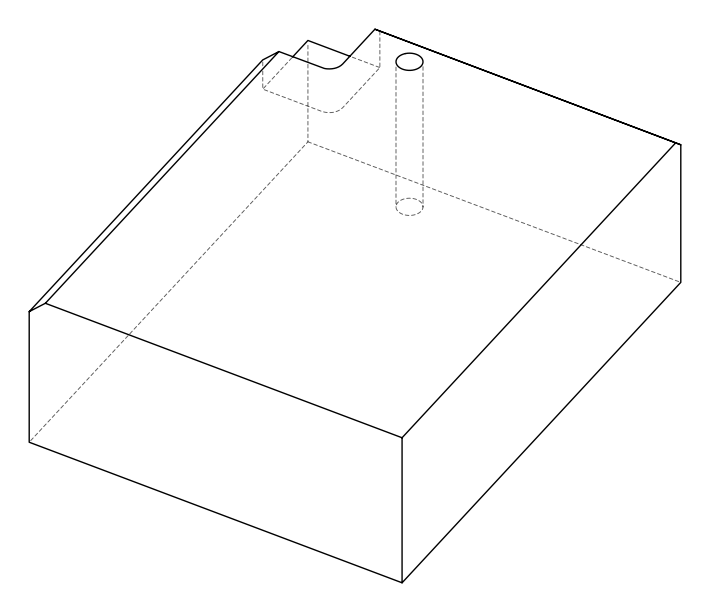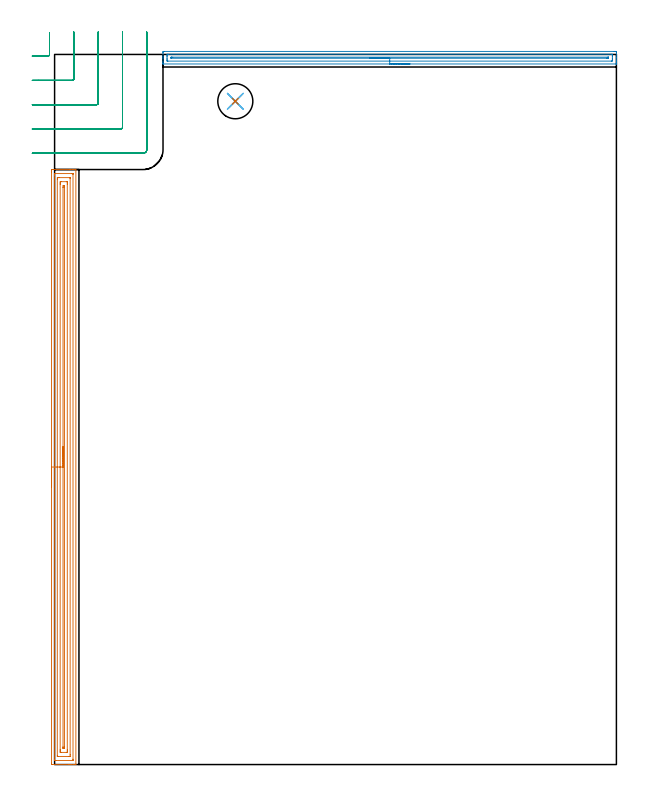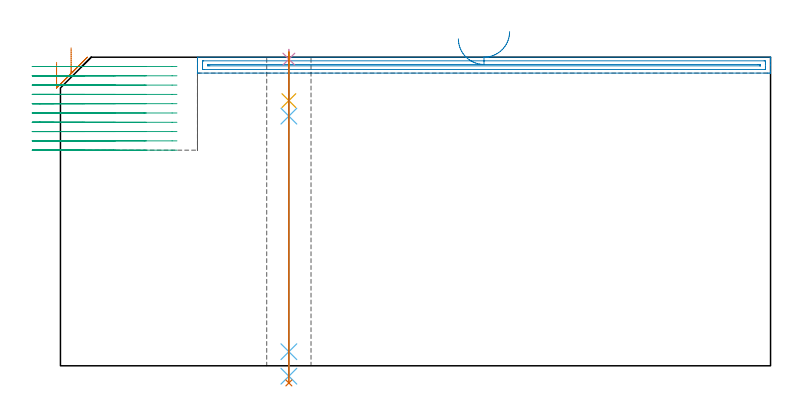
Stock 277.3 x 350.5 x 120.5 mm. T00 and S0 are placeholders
(PLAN: 7 operations, 5 tool changes, 26.6 min)
(1 AREA_MILL | FG_CHAMFER_SURFACE | UGT0205_001 | 11.94 min | 21619 mm3)
(2 AREA_MILL_1 | FG_CHAMFER_SURFACE_1 | UGT0205_001 | 5.53 min | 4375 mm3)
(3 MILL_CORNER_NOTCH_RECTANGULAR | CORNER_NOTCH_RECTANGULAR | NXT0201_012 | Follow Part, ap 4, ae 75% | 7.93 min | 109018 mm3)
(4 SPOT_DRILL | STEP1HOLE | NXT0321_9005460120000 | 0.03 min | 15 mm3)
(5 DRILL_BLIND_HOLE_INTO_CENTER | STEP1HOLE | NXT0301_084 | 0.08 min | 1573 mm3)
(6 GUN_DRILL_THROUGH_HOLE | STEP1HOLE | UGT0307_008 | 0.6 min | 9934 mm3)
(7 DRILL_TO_ENLARGE_THROUGH_HOLE | STEP1HOLE | UGT0301_244 | 0.52 min | 16795 mm3)
(TOOL UGT0205_001 | Chamfer Mill 20 x 3 x 45 deg. | D20 FL50 Z2)
(TOOL NXT0201_012 | ENDMILL 16mm [2P460-1600-NA 1630] | D16 FL38 Z6)
(TOOL NXT0321_9005460120000 | NC Spot Drill, 142deg, 12mm, Carbide, Uncoated | D12 PA142 FL30 Z2)
(TOOL NXT0301_084 | Carbide Drill 11.3mm [860.1-1130-034A1-MM 2214] | D11.3 PA140 FL55 Z2)
(TOOL UGT0307_008 | Gun Drill 11 mm | D11 PA130 FL24 Z1)
(TOOL UGT0301_244 | Twist Drill 17.3 mm | D17.3 PA118 FL130 Z2)
(OP 1 AREA_MILL)
G17 G21 G94 G90
T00 M6
G54
G17 G0 G90 X-1.5 Y136.85 S1061 M3
G43 Z130.5 H0
Z118.5
G94 G1 Y136.888 Z117.628 F250.
Y137.002 Z116.764
Y137.191 Z115.912
Y137.453 Z115.08
Y137.787 Z114.274
Y138.19 Z113.5
Y138.658 Z112.764
Y139.19 Z112.072
Y139.779 Z111.429
Y140.422 Z110.84
Y141.114 Z110.308
Y141.85 Z109.84
Y142.624 Z109.437
Y143.43 Z109.103
Y144.262 Z108.841
Y145.114 Z108.652
Y145.978 Z108.538
Y146.85 Z108.5
Y292.51
X-1.499 Y293.069 Z108.501
X-1.497 Y293.402 Z108.502
X-1.494 Y293.69 Z108.504
X-1.172 Y293.694 Z108.826
X-0.556 Y293.7 Z109.442
X7.554 Z117.549
X8.94 Z118.936
X9.299 Z119.294
X10.23 Z120.23
X10.367 Y293.697 Z120.36
X10.497 Y293.69 Z120.489
X10.5 Y293.516 Z120.5
Y0.184
X10.497 Y0.01 Z120.488
X10.453 Y0.006 Z120.445
X10.366 Y0.002 Z120.358
X10.23 Y0. Z120.23
X10.018 Z120.018
X9.299 Z119.294
X8.068 Z118.064
X7.554 Z117.549
X6.938 Z116.934
X-1.172 Z108.825
X-1.433 Y0.004 Z108.565
X-1.492 Y0.01 Z108.505
X-1.499 Y0.072 Z108.499
X-1.5 Y0.631 Z108.5
Y146.85
X-0.086 Z109.914
X-0.085 Y291.061 Z109.915
X-0.084 Y291.28 Z109.916
X-0.079 Y291.617 Z109.921
X-0.076 Y291.69 Z109.924
X0.027 Y291.695 Z110.027
X0.164 Y291.699 Z110.164
X8.427 Y291.7 Z118.427
X8.891 Y291.699 Z118.891
X9.042 Y291.693 Z119.042
X9.071 Y291.691 Z119.071
X9.079 Y291.638 Z119.079
X9.083 Y291.502 Z119.083
X9.085 Y291.28 Z119.085
Y2.639
X9.084 Y2.42 Z119.084
X9.079 Y2.083 Z119.079
X9.076 Y2.01 Z119.076
X8.973 Y2.005 Z118.973
X8.836 Y2.001 Z118.836
X0.573 Y2. Z110.573
X0.109 Y2.001 Z110.109
X-0.042 Y2.007 Z109.958
X-0.071 Y2.009 Z109.929
X-0.079 Y2.062 Z109.921
X-0.083 Y2.198 Z109.917
X-0.085 Y2.42 Z109.915
X-0.086 Y146.85 Z109.914
X1.328 Z111.328
X1.329 Y288.717 Z111.329
X1.333 Y289.491 Z111.333
X1.335 Y289.605 Z111.335
X1.35 Y289.69 Z111.35
X1.446 Y289.692 Z111.446
X2.116 Y289.699 Z112.116
X7.352 Z117.352
X7.554 Y289.694 Z117.554
X7.621 Y289.69 Z117.621
X7.665 Y289.683 Z117.665
X7.667 Y289.611 Z117.667
X7.67 Y289.491 Z117.67
X7.671 Y289.372 Z117.671
Y4.983
X7.667 Y4.209 Z117.667
X7.665 Y4.095 Z117.665
X7.65 Y4.01 Z117.65
X7.554 Y4.008 Z117.554
X6.884 Y4.001 Z116.884
X1.648 Z111.648
X1.446 Y4.006 Z111.446
X1.379 Y4.01 Z111.379
X1.335 Y4.017 Z111.335
X1.333 Y4.089 Z111.333
X1.33 Y4.209 Z111.33
X1.329 Y4.328 Z111.329
X1.328 Y146.85 Z111.328
X2.743 Z112.743
Y286.374
X2.744 Y286.809 Z112.744
X2.749 Y287.261 Z112.749
X2.763 Y287.69 Z112.763
X3.191 Y287.7 Z113.191
X5.809 Z115.809
X6.237 Y287.69 Z116.237
X6.25 Y287.55 Z116.25
X6.255 Y287.246 Z116.255
X6.257 Y286.809 Z116.257
Y286.349
Y7.326
X6.256 Y6.891 Z116.256
X6.25 Y6.439 Z116.25
X6.237 Y6.01 Z116.237
X5.809 Y6. Z115.809
X3.191 Z113.191
X2.764 Y6.01 Z112.764
X2.75 Y6.15 Z112.75
X2.745 Y6.454 Z112.745
X2.743 Y6.891 Z112.743
Y7.351
Y146.85
X4.157 Z114.157
X4.158 Y284.924 Z114.158
X4.159 Y285.02 Z114.159
X4.175 Y285.69 Z114.175
X4.277 Y285.695 Z114.277
X4.776 Y285.692 Z114.776
X4.832 Y285.69 Z114.832
X4.836 Y285.62 Z114.836
X4.839 Y285.452 Z114.839
X4.843 Y285.116 Z114.843
Y285.02
Y8.607
X4.841 Y8.244 Z114.841
X4.839 Y8.063 Z114.839
X4.836 Y8.021 Z114.836
X4.832 Y8.01 Z114.832
X4.808 Y8.007 Z114.808
X4.725 Y8.002 Z114.725
X4.224 Y8.008 Z114.224
X4.168 Y8.01 Z114.168
X4.164 Y8.08 Z114.164
X4.161 Y8.248 Z114.161
X4.157 Y8.584 Z114.157
Y8.68
Y146.85
Y147.722 Z114.195
Y148.586 Z114.309
Y149.438 Z114.498
Y150.27 Z114.76
Y151.076 Z115.094
Y151.85 Z115.497
Y152.586 Z115.965
Y153.278 Z116.496
Y153.921 Z117.086
Y154.51 Z117.729
Y155.042 Z118.421
Y155.51 Z119.157
Y155.913 Z119.931
Y156.247 Z120.737
Y156.509 Z121.569
Y156.698 Z122.42
Y156.812 Z123.285
Y156.85 Z124.157
G0 Z130.5
M5
M2
(OP 2 AREA_MILL_1)
G17 G21 G94 G90
T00 M6
G54
G17 G0 G90 X175.4 Y345.8 S1061 M3
G43 Z130.5 H0
G94 G1 X175.362 Z129.628 F250.
X175.248 Z128.763
X175.059 Z127.912
X174.797 Z127.08
X174.463 Z126.274
X174.06 Z125.5
X173.592 Z124.764
X173.06 Z124.072
X172.471 Z123.429
X171.828 Z122.839
X171.136 Z122.308
X170.4 Z121.84
X169.626 Z121.437
X168.82 Z121.103
X167.988 Z120.841
X167.136 Z120.652
X166.272 Z120.538
X165.4 Z120.5
X53.677
X53.508 Y345.803 Z120.488
X53.506 Y345.805 Z120.486
X53.5 Y346.16 Z120.139
Y346.437 Z119.862
Y347.137 Z119.158
Y348.368 Z117.929
Y348.9 Z117.394
Y349.516 Z116.78
Y351.279 Z115.017
X53.503 Y351.545 Z114.751
X53.51 Y351.991 Z114.305
X53.668 Y351.995 Z114.303
X54.124 Y352. Z114.3
X276.215
X276.676 Y351.999 Z114.301
X277.132 Y351.995 Z114.303
X277.29 Y351.991 Z114.305
X277.3 Y351.545 Z114.751
Y348.9 Z117.394
Y347.486 Z118.81
Y347.137 Z119.158
Y346.437 Z119.862
Y346.161 Z120.139
X277.294 Y345.805 Z120.486
X277.292 Y345.803 Z120.488
X277.124 Y345.8 Z120.5
X165.4
Y347.214 Z119.086
X55.912 Y347.215 Z119.085
X55.832
X55.538 Y347.221 Z119.079
X55.51 Y347.317 Z118.983
X55.503 Y347.54 Z118.76
X55.501 Y348.018 Z118.282
X55.5 Y348.424 Z117.876
Y349.306 Z116.994
X55.501 Y349.782 Z116.518
X55.503 Y350.184 Z116.116
X55.514 Y350.579 Z115.721
X55.912 Y350.585 Z115.715
X55.991
X274.888
X274.968
X275.262 Y350.579 Z115.721
X275.29 Y350.483 Z115.817
X275.297 Y350.26 Z116.04
X275.299 Y349.782 Z116.518
X275.3 Y349.376 Z116.924
Y348.494 Z117.806
X275.299 Y348.018 Z118.282
X275.297 Y347.616 Z118.684
X275.286 Y347.221 Z119.079
X274.888 Y347.215 Z119.085
X274.809
X165.4 Y347.214 Z119.086
Y348.628 Z117.672
X57.699 Y348.629 Z117.671
X57.608 Y348.63 Z117.67
X57.535 Y348.633 Z117.667
X57.518 Y348.635 Z117.665
X57.51 Y348.649 Z117.651
X57.507 Y348.704 Z117.596
X57.503 Y348.9 Z117.4
X57.504 Y349.092 Z117.208
X57.51 Y349.156 Z117.144
X57.563 Y349.165 Z117.135
X57.699 Y349.167 Z117.133
X58.318 Y349.171 Z117.129
X273.101
X273.192 Y349.17 Z117.13
X273.265 Y349.167 Z117.133
X273.282 Y349.165 Z117.135
X273.29 Y349.151 Z117.149
X273.293 Y349.096 Z117.204
X273.297 Y348.9 Z117.4
X273.296 Y348.708 Z117.592
X273.29 Y348.644 Z117.656
X273.237 Y348.635 Z117.665
X273.101 Y348.634 Z117.666
X272.482 Y348.629 Z117.671
X165.4 Y348.628 Z117.672
X164.528 Z117.71
X163.664 Z117.823
X162.812 Z118.012
X161.98 Z118.275
X161.174 Z118.608
X160.4 Z119.011
X159.664 Z119.48
X158.972 Z120.011
X158.329 Z120.6
X157.74 Z121.244
X157.208 Z121.936
X156.74 Z122.672
X156.337 Z123.445
X156.003 Z124.251
X155.741 Z125.083
X155.552 Z125.935
X155.438 Z126.8
X155.4 Z127.672
G0 Z130.5
M5
M2
(OP 3 MILL_CORNER_NOTCH_RECTANGULAR)
G17 G21 G94 G90
T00 M6
G54
G17 G0 G90 X-11. Y349.687 S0 M3
G43 Z130.5 H1
Z116.87
G94 G1 X-8. Y349.7 F250.
X-7.804 F500.
X-3.295
G3 X-2.5 Y350.495 R0.8
G1 Y358.099
Y361.099 F250.
G0 Z130.5
X-11. Y337.683
Z116.87
G1 X-8. Y337.699
X-7.804 Y337.7 F500.
X8.704
G3 X9.5 Y338.496 R0.8
G1 Y358.5
Y361.5 F250.
G0 Z130.5
X-11. Y325.675
Z116.87
G1 X-8. Y325.699
X-7.804 Y325.7 F500.
X20.704
G3 X21.5 Y326.496 R0.8
G1 Y358.5
Y361.5 F250.
G0 Z130.5
X-11. Y313.65
Z116.87
G1 X-8. Y313.698
X-7.804 Y313.7 F500.
X32.704
G3 X33.5 Y314.496 R0.8
G1 Y358.5
Y361.5 F250.
G0 Z130.5
X-10.804 Y301.7
Z116.87
G1 X-7.804
X43.6 F500.
G3 X45.5 Y303.6 R1.9
G1 Y358.5
Y361.5 F250.
G0 Z130.5
X-11. Y349.7
Z113.24
G1 X-8.
X-3.295 F500.
G3 X-2.5 Y350.495 R0.8
G1 Y358.099
Y361.099 F250.
G0 Z130.5
X-11. Y337.7
Z113.24
G1 X-8.
X8.704 F500.
G3 X9.5 Y338.496 R0.8
G1 Y358.5
Y361.5 F250.
G0 Z130.5
X-11. Y325.7
Z113.24
G1 X-8.
X20.704 F500.
G3 X21.5 Y326.496 R0.8
G1 Y358.5
Y361.5 F250.
G0 Z130.5
X-11. Y313.7
Z113.24
G1 X-8.
X32.704 F500.
G3 X33.5 Y314.496 R0.8
G1 Y358.5
Y361.5 F250.
G0 Z130.5
X-11. Y301.7
Z113.24
G1 X-8.
X43.6 F500.
G3 X45.5 Y303.6 R1.9
G1 Y358.5
Y361.5 F250.
G0 Z130.5
X-11. Y349.7
Z109.61
G1 X-8.
X-3.295 F500.
G3 X-2.5 Y350.495 R0.8
G1 Y358.099
Y361.099 F250.
G0 Z130.5
X-11. Y337.7
Z109.61
G1 X-8.
X8.704 F500.
G3 X9.5 Y338.496 R0.8
G1 Y358.5
Y361.5 F250.
G0 Z130.5
X-11. Y325.7
Z109.61
G1 X-8.
X20.704 F500.
G3 X21.5 Y326.496 R0.8
G1 Y358.5
Y361.5 F250.
G0 Z130.5
X-11. Y313.7
Z109.61
G1 X-8.
X32.704 F500.
G3 X33.5 Y314.496 R0.8
G1 Y358.5
Y361.5 F250.
G0 Z130.5
X-11. Y301.7
Z109.61
G1 X-8.
X43.6 F500.
G3 X45.5 Y303.6 R1.9
G1 Y358.5
Y361.5 F250.
G0 Z130.5
X-11. Y349.7
Z105.98
G1 X-8.
X-3.295 F500.
G3 X-2.5 Y350.495 R0.8
G1 Y358.099
Y361.099 F250.
G0 Z130.5
X-11. Y337.7
Z105.98
G1 X-8.
X8.704 F500.
G3 X9.5 Y338.496 R0.8
G1 Y358.5
Y361.5 F250.
G0 Z130.5
X-11. Y325.7
Z105.98
G1 X-8.
X20.704 F500.
G3 X21.5 Y326.496 R0.8
G1 Y358.5
Y361.5 F250.
G0 Z130.5
X-11. Y313.7
Z105.98
G1 X-8.
X32.704 F500.
G3 X33.5 Y314.496 R0.8
G1 Y358.5
Y361.5 F250.
G0 Z130.5
X-11. Y301.7
Z105.98
G1 X-8.
X43.6 F500.
G3 X45.5 Y303.6 R1.9
G1 Y358.5
Y361.5 F250.
G0 Z130.5
X-11. Y349.7
Z102.35
G1 X-8.
X-3.295 F500.
G3 X-2.5 Y350.495 R0.8
G1 Y358.099
Y361.099 F250.
G0 Z130.5
X-11. Y337.7
Z102.35
G1 X-8.
X8.704 F500.
G3 X9.5 Y338.496 R0.8
G1 Y358.5
Y361.5 F250.
G0 Z130.5
X-11. Y325.7
Z102.35
G1 X-8.
X20.704 F500.
G3 X21.5 Y326.496 R0.8
G1 Y358.5
Y361.5 F250.
G0 Z130.5
X-11. Y313.7
Z102.35
G1 X-8.
X32.704 F500.
G3 X33.5 Y314.496 R0.8
G1 Y358.5
Y361.5 F250.
G0 Z130.5
X-11. Y301.7
Z102.35
G1 X-8.
X43.6 F500.
G3 X45.5 Y303.6 R1.9
G1 Y358.5
Y361.5 F250.
G0 Z130.5
X-11. Y349.7
Z98.72
G1 X-8.
X-3.295 F500.
G3 X-2.5 Y350.495 R0.8
G1 Y358.099
Y361.099 F250.
G0 Z130.5
X-11. Y337.7
Z98.72
G1 X-8.
X8.704 F500.
G3 X9.5 Y338.496 R0.8
G1 Y358.5
Y361.5 F250.
G0 Z130.5
X-11. Y325.7
Z98.72
G1 X-8.
X20.704 F500.
G3 X21.5 Y326.496 R0.8
G1 Y358.5
Y361.5 F250.
G0 Z130.5
X-11. Y313.7
Z98.72
G1 X-8.
X32.704 F500.
G3 X33.5 Y314.496 R0.8
G1 Y358.5
Y361.5 F250.
G0 Z130.5
X-11. Y301.7
Z98.72
G1 X-8.
X43.6 F500.
G3 X45.5 Y303.6 R1.9
G1 Y358.5
Y361.5 F250.
G0 Z130.5
X-11. Y349.7
Z95.09
G1 X-8.
X-3.295 F500.
G3 X-2.5 Y350.495 R0.8
G1 Y358.099
Y361.099 F250.
G0 Z130.5
X-11. Y337.7
Z95.09
G1 X-8.
X8.704 F500.
G3 X9.5 Y338.496 R0.8
G1 Y358.5
Y361.5 F250.
G0 Z130.5
X-11. Y325.7
Z95.09
G1 X-8.
X20.704 F500.
G3 X21.5 Y326.496 R0.8
G1 Y358.5
Y361.5 F250.
G0 Z130.5
X-11. Y313.7
Z95.09
G1 X-8.
X32.704 F500.
G3 X33.5 Y314.496 R0.8
G1 Y358.5
Y361.5 F250.
G0 Z130.5
X-11. Y301.7
Z95.09
G1 X-8.
X43.6 F500.
G3 X45.5 Y303.6 R1.9
G1 Y358.5
Y361.5 F250.
G0 Z130.5
X-11. Y349.7
Z91.46
G1 X-8.
X-3.295 F500.
G3 X-2.5 Y350.495 R0.8
G1 Y358.099
Y361.099 F250.
G0 Z130.5
X-11. Y337.7
Z91.46
G1 X-8.
X8.704 F500.
G3 X9.5 Y338.496 R0.8
G1 Y358.5
Y361.5 F250.
G0 Z130.5
X-11. Y325.7
Z91.46
G1 X-8.
X20.704 F500.
G3 X21.5 Y326.496 R0.8
G1 Y358.5
Y361.5 F250.
G0 Z130.5
X-11. Y313.7
Z91.46
G1 X-8.
X32.704 F500.
G3 X33.5 Y314.496 R0.8
G1 Y358.5
Y361.5 F250.
G0 Z130.5
X-11. Y301.7
Z91.46
G1 X-8.
X43.6 F500.
G3 X45.5 Y303.6 R1.9
G1 Y358.5
Y361.5 F250.
G0 Z130.5
X-11. Y349.7
Z87.83
G1 X-8.
X-3.295 F500.
G3 X-2.5 Y350.495 R0.8
G1 Y358.099
Y361.099 F250.
G0 Z130.5
X-11. Y337.7
Z87.83
G1 X-8.
X8.704 F500.
G3 X9.5 Y338.496 R0.8
G1 Y358.5
Y361.5 F250.
G0 Z130.5
X-11. Y325.7
Z87.83
G1 X-8.
X20.704 F500.
G3 X21.5 Y326.496 R0.8
G1 Y358.5
Y361.5 F250.
G0 Z130.5
X-11. Y313.7
Z87.83
G1 X-8.
X32.704 F500.
G3 X33.5 Y314.496 R0.8
G1 Y358.5
Y361.5 F250.
G0 Z130.5
X-11. Y301.7
Z87.83
G1 X-8.
X43.6 F500.
G3 X45.5 Y303.6 R1.9
G1 Y358.5
Y361.5 F250.
G0 Z130.5
X-11. Y349.7
Z84.2
G1 X-8.
X-3.295 F500.
G3 X-2.5 Y350.495 R0.8
G1 Y358.099
Y361.099 F250.
G0 Z130.5
X-11. Y337.7
Z84.2
G1 X-8.
X8.704 F500.
G3 X9.5 Y338.496 R0.8
G1 Y358.5
Y361.5 F250.
G0 Z130.5
X-11. Y325.7
Z84.2
G1 X-8.
X20.704 F500.
G3 X21.5 Y326.496 R0.8
G1 Y358.5
Y361.5 F250.
G0 Z130.5
X-11. Y313.7
Z84.2
G1 X-8.
X32.704 F500.
G3 X33.5 Y314.496 R0.8
G1 Y358.5
Y361.5 F250.
G0 Z130.5
X-11. Y301.7
Z84.2
G1 X-8.
X43.6 F500.
G3 X45.5 Y303.6 R1.9
G1 Y358.5
Y361.5 F250.
G0 Z130.5
M5
M2
(OP 4 SPOT_DRILL)
G17 G21 G94 G90
T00 M6
G54
G17 G0 G90 X89.2 Y327.4 S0 M3
G43 Z130.5 H0
G94 G81 G98 Z119.755 F250. R123.5
G80
M5
M2
(OP 5 DRILL_BLIND_HOLE_INTO_CENTER)
G17 G21 G94 G90
T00 M6
G54
G17 G0 G90 X89.2 Y327.4 S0 M3
G43 Z130.5 H1
G94 G81 G98 Z103.55 F250. R122.5
G80
M5
M2
(OP 6 GUN_DRILL_THROUGH_HOLE)
G17 G21 G94 G90
T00 M6
G54
G17 G0 G90 X89.2 Y327.4 M8
G43 Z130.5 H0
Z116.581
S716 M3
G94 G1 Z97.487 F125. M26
G4 X.084
Z5.5 F250.
G4 X.084
Z-4.065 F125.
G4 X.084
M5
M9
G0 Z116.581
Z130.5
M2
(OP 7 DRILL_TO_ENLARGE_THROUGH_HOLE)
G17 G21 G94 G90
T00 M6
G54
G17 G0 G90 X89.2 Y327.4 S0 M3
G43 Z130.5 H0
G94 G73 G98 Z-6.697 F250. Q15.9 R122.5
G80
M5
M2
